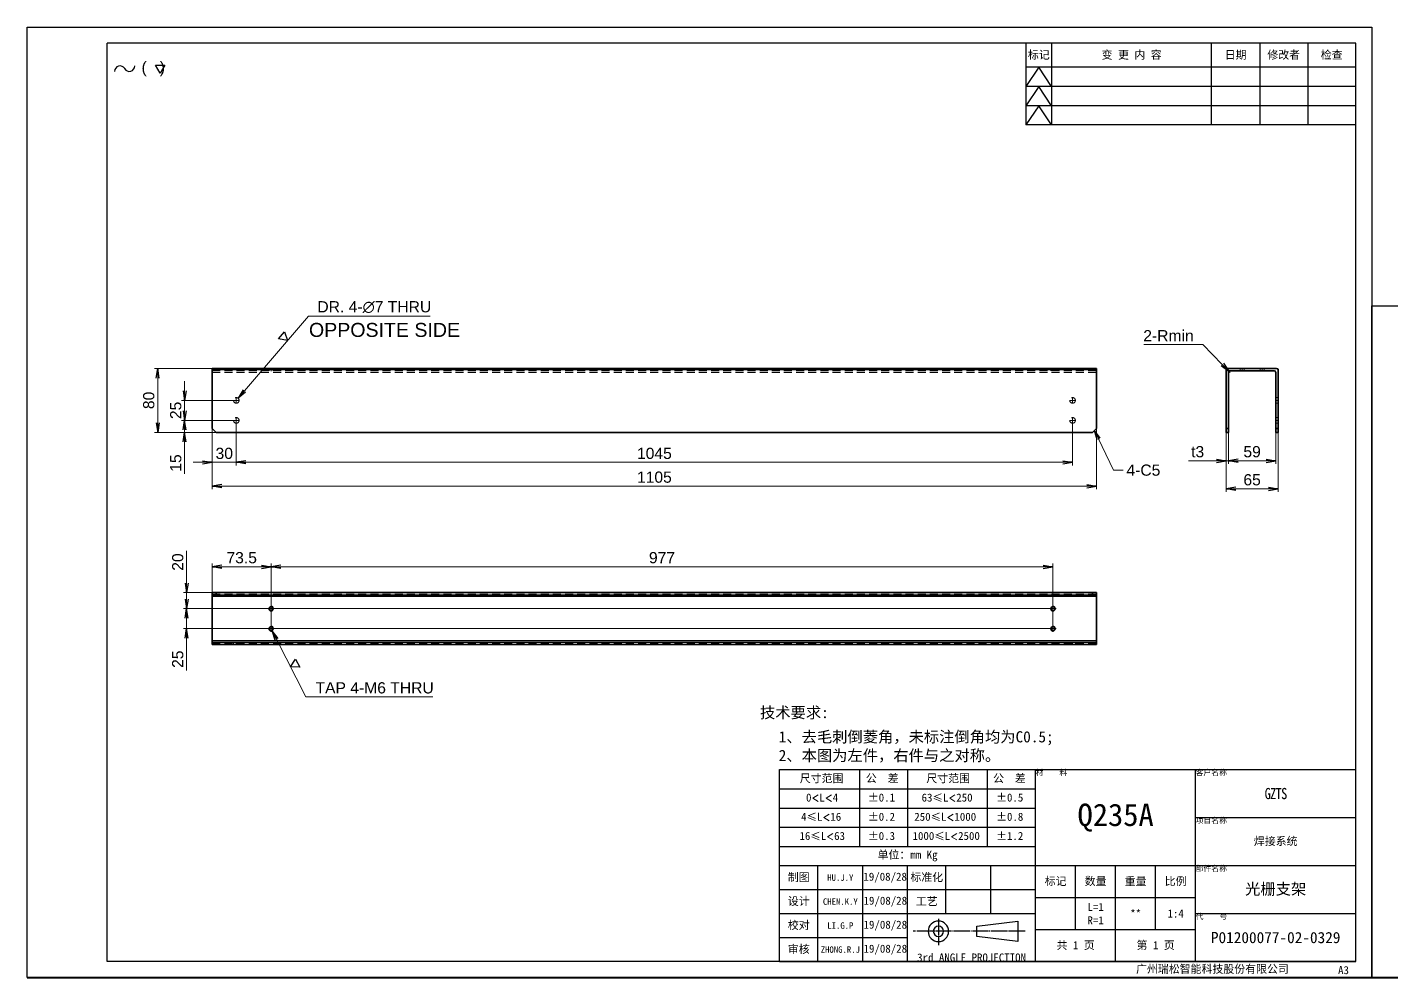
# Model space of a CAD drawing. Header units: millimetres. Extents: x -1727 to 307751, y -105919 to 6637.
# Drawn here: x 538 to 2243, y -8118 to -6930 of the extents above; entities that cross this region are included whole.
import ezdxf

# ---------------------------------------------------------------- set-up
doc = ezdxf.new("R2010")
doc.units = ezdxf.units.MM
doc.linetypes.add('CENTER-HOKUTO', pattern=[23, 20, -1, 1, -1])
doc.linetypes.add('HIDDEN-HOKUTO', pattern=[3.8, 2.5, -1.3])
doc.layers.add('A3', color=7, linetype='Continuous', plot=False)
for name, color, linetype in [('AM_7', 2, 'CENTER-HOKUTO'), ('AM_HID', 1, 'HIDDEN-HOKUTO'), ('AM_VIS', 7, 'Continuous'), ('TITLE_FRAME', 7, 'Continuous'), ('WORD_DIM', 253, 'Continuous')]:
    doc.layers.add(name, color=color, linetype=linetype)
doc.layers.add('SOLID LINE', color=7, linetype='Continuous', lineweight=30)
doc.styles.get("Standard").update_dxf_attribs({"font": 'arial.ttf'})
doc.dimstyles.new('STANDARD 1-4', dxfattribs={"dimscale": 4, "dimtxt": 3.5, "dimasz": 3, "dimexe": 1, "dimexo": 0, "dimgap": 1, "dimtad": 3, "dimdsep": 46, "dimtxsty": 'Standard', "dimblk1": 'OPEN', "dimblk2": 'OPEN', "dimsah": 1, "dimcen": 0, "dimclrd": 256, "dimclre": 256, "dimclrt": 3, "dimazin": 2, "dimtfac": 1, "dimtmove": 0, "dimatfit": 3, "dimldrblk": 'OPEN', "dimfxl": 0, "dimtolj": 1, "dimtzin": 0, "dimlwd": 13, "dimlwe": 13, "dimarcsym": 0})
doc.dimstyles.new('STANDARD 1-4$3', dxfattribs={"dimscale": 4, "dimtxt": 3.5, "dimasz": 3, "dimexe": 1, "dimexo": 0, "dimgap": 1, "dimtad": 3, "dimtoh": 1, "dimdsep": 46, "dimtxsty": 'Standard', "dimblk1": 'OPEN', "dimblk2": 'OPEN', "dimsah": 1, "dimcen": 0, "dimclrd": 256, "dimclre": 256, "dimclrt": 3, "dimazin": 2, "dimtfac": 1, "dimtmove": 0, "dimatfit": 3, "dimldrblk": 'OPEN', "dimfxl": 0, "dimtolj": 1, "dimtzin": 0, "dimlwd": 13, "dimlwe": 13, "dimarcsym": 0})
doc.dimstyles.new('STANDARD 1-4$4', dxfattribs={"dimscale": 4, "dimtxt": 3.5, "dimasz": 3, "dimexe": 1, "dimexo": 0, "dimgap": 1, "dimtad": 3, "dimtoh": 1, "dimdsep": 46, "dimtxsty": 'Standard', "dimblk1": 'OPEN', "dimblk2": 'OPEN', "dimsah": 1, "dimcen": 0, "dimclrd": 256, "dimclre": 256, "dimclrt": 3, "dimazin": 2, "dimtfac": 1, "dimtmove": 0, "dimatfit": 3, "dimldrblk": 'OPEN', "dimfxl": 0, "dimtolj": 1, "dimtzin": 0, "dimlwd": 13, "dimlwe": 13, "dimarcsym": 0})

# ---------------------------------------------------------------- blocks, each defined once
blk = doc.blocks.new('_OPEN')
at = {"color": 0}
for p, q in [((-1, 0.17), (0, 0)), ((-1, -0.17), (0, 0)), ((0, 0), (-1, 0))]:
    blk.add_line(p, q, dxfattribs=at)
blk = doc.blocks.new('*D284')
at = {"layer": 'DEFPOINTS', "color": 0, "linetype": 'Continuous', "transparency": 16777216}
for p in [(769.2, -7426.5), (1874.2, -7421.6), (1874.2, -7503.5)]:
    blk.add_point(p, dxfattribs=at)
at = {"layer": 'WORD_DIM', "linetype": 'Continuous', "lineweight": 13, "transparency": 16777216}
for p, q in [((769.2, -7426.5), (769.2, -7507.5)), ((1874.2, -7421.6), (1874.2, -7507.5)), ((781.2, -7503.5), (1862.2, -7503.5))]:
    blk.add_line(p, q, dxfattribs=at)
at = {"layer": 'WORD_DIM', "linetype": 'Continuous', "lineweight": 13, "transparency": 16777216, "xscale": 12, "yscale": 12, "zscale": 12, "rotation": 180}
blk.add_blockref('_OPEN', (769.2, -7503.5), dxfattribs=at)
at = {"layer": 'WORD_DIM', "linetype": 'Continuous', "lineweight": 13, "transparency": 16777216, "xscale": 12, "yscale": 12, "zscale": 12}
blk.add_blockref('_OPEN', (1874.2, -7503.5), dxfattribs=at)
at = {"layer": 'WORD_DIM', "color": 3, "linetype": 'Continuous', "transparency": 16777216, "insert": (1321.7, -7492.4), "char_height": 14, "attachment_point": 5}
blk.add_mtext('\\A1;1105', dxfattribs=at)
blk = doc.blocks.new('*D285')
at = {"layer": 'DEFPOINTS', "color": 0, "linetype": 'Continuous', "transparency": 16777216}
for p in [(769.2, -7356.4), (701, -7436.4), (774.2, -7436.4)]:
    blk.add_point(p, dxfattribs=at)
at = {"layer": 'WORD_DIM', "linetype": 'Continuous', "lineweight": 13, "transparency": 16777216}
for p, q in [((769.2, -7356.4), (697, -7356.4)), ((701, -7368.4), (701, -7424.4)), ((774.2, -7436.4), (697, -7436.4))]:
    blk.add_line(p, q, dxfattribs=at)
at = {"layer": 'WORD_DIM', "linetype": 'Continuous', "lineweight": 13, "transparency": 16777216, "xscale": 12, "yscale": 12, "zscale": 12}
for p, rotation in [((701, -7356.4), 90), ((701, -7436.4), 270)]:
    blk.add_blockref('_OPEN', p, dxfattribs=dict(at, rotation=rotation))
at = {"layer": 'WORD_DIM', "color": 3, "linetype": 'Continuous', "transparency": 16777216, "insert": (689.9, -7396.4), "char_height": 14, "attachment_point": 5, "rotation": 90}
blk.add_mtext('\\A1;80', dxfattribs=at)
blk = doc.blocks.new('*D286')
at = {"layer": 'DEFPOINTS', "color": 0, "linetype": 'Continuous', "transparency": 16777216}
for p in [(769.2, -7431.4), (799.2, -7421.4), (799.2, -7473.8)]:
    blk.add_point(p, dxfattribs=at)
at = {"layer": 'WORD_DIM', "linetype": 'Continuous', "lineweight": 13, "transparency": 16777216}
for p, q in [((769.2, -7431.4), (769.2, -7477.8)), ((799.2, -7421.4), (799.2, -7477.8)), ((757.2, -7473.8), (745.2, -7473.8)), ((769.2, -7473.8), (799.2, -7473.8)), ((811.2, -7473.8), (823.2, -7473.8))]:
    blk.add_line(p, q, dxfattribs=at)
at = {"layer": 'WORD_DIM', "linetype": 'Continuous', "lineweight": 13, "transparency": 16777216, "xscale": 12, "yscale": 12, "zscale": 12}
blk.add_blockref('_OPEN', (769.2, -7473.8), dxfattribs=at)
at = {"layer": 'WORD_DIM', "linetype": 'Continuous', "lineweight": 13, "transparency": 16777216, "xscale": 12, "yscale": 12, "zscale": 12, "rotation": 180}
blk.add_blockref('_OPEN', (799.2, -7473.8), dxfattribs=at)
at = {"layer": 'WORD_DIM', "color": 3, "linetype": 'Continuous', "transparency": 16777216, "insert": (784.2, -7462.7), "char_height": 14, "attachment_point": 5}
blk.add_mtext('\\A1;30', dxfattribs=at)
blk = doc.blocks.new('*D287')
at = {"layer": 'DEFPOINTS', "color": 0, "linetype": 'Continuous', "transparency": 16777216}
for p in [(734.7, -7396.4), (799.2, -7396.4), (799.2, -7421.4)]:
    blk.add_point(p, dxfattribs=at)
at = {"layer": 'WORD_DIM', "linetype": 'Continuous', "lineweight": 13, "transparency": 16777216}
for p, q in [((734.7, -7384.4), (734.7, -7372.4)), ((799.2, -7396.4), (730.7, -7396.4)), ((734.7, -7421.4), (734.7, -7396.4)), ((799.2, -7421.4), (730.7, -7421.4)), ((734.7, -7433.4), (734.7, -7445.4))]:
    blk.add_line(p, q, dxfattribs=at)
at = {"layer": 'WORD_DIM', "linetype": 'Continuous', "lineweight": 13, "transparency": 16777216, "xscale": 12, "yscale": 12, "zscale": 12}
for p, rotation in [((734.7, -7396.4), 270), ((734.7, -7421.4), 90)]:
    blk.add_blockref('_OPEN', p, dxfattribs=dict(at, rotation=rotation))
at = {"layer": 'WORD_DIM', "color": 3, "linetype": 'Continuous', "transparency": 16777216, "insert": (723.6, -7408.9), "char_height": 14, "attachment_point": 5, "rotation": 90}
blk.add_mtext('\\A1;25', dxfattribs=at)
blk = doc.blocks.new('*D288')
at = {"layer": 'DEFPOINTS', "color": 0, "linetype": 'Continuous', "transparency": 16777216}
for p in [(734.7, -7421.4), (799.2, -7421.4), (774.2, -7436.4)]:
    blk.add_point(p, dxfattribs=at)
at = {"layer": 'WORD_DIM', "linetype": 'Continuous', "lineweight": 13, "transparency": 16777216}
for p, q in [((734.7, -7409.4), (734.7, -7397.4)), ((799.2, -7421.4), (730.7, -7421.4)), ((734.7, -7421.4), (734.7, -7436.4)), ((774.2, -7436.4), (730.7, -7436.4)), ((734.7, -7448.4), (734.7, -7488.1))]:
    blk.add_line(p, q, dxfattribs=at)
at = {"layer": 'WORD_DIM', "linetype": 'Continuous', "lineweight": 13, "transparency": 16777216, "xscale": 12, "yscale": 12, "zscale": 12}
for p, rotation in [((734.7, -7421.4), 270), ((734.7, -7436.4), 90)]:
    blk.add_blockref('_OPEN', p, dxfattribs=dict(at, rotation=rotation))
at = {"layer": 'WORD_DIM', "color": 3, "linetype": 'Continuous', "transparency": 16777216, "insert": (723.6, -7474.7), "char_height": 14, "attachment_point": 5, "rotation": 90}
blk.add_mtext('\\A1;15', dxfattribs=at)
blk = doc.blocks.new('*D289')
at = {"layer": 'DEFPOINTS', "color": 0, "linetype": 'Continuous', "transparency": 16777216}
for p in [(799.2, -7421.4), (1844.2, -7421.4), (1844.2, -7473.8)]:
    blk.add_point(p, dxfattribs=at)
at = {"layer": 'WORD_DIM', "linetype": 'Continuous', "lineweight": 13, "transparency": 16777216}
for p, q in [((799.2, -7421.4), (799.2, -7477.8)), ((1844.2, -7421.4), (1844.2, -7477.8)), ((811.2, -7473.8), (1832.2, -7473.8))]:
    blk.add_line(p, q, dxfattribs=at)
at = {"layer": 'WORD_DIM', "linetype": 'Continuous', "lineweight": 13, "transparency": 16777216, "xscale": 12, "yscale": 12, "zscale": 12, "rotation": 180}
blk.add_blockref('_OPEN', (799.2, -7473.8), dxfattribs=at)
at = {"layer": 'WORD_DIM', "linetype": 'Continuous', "lineweight": 13, "transparency": 16777216, "xscale": 12, "yscale": 12, "zscale": 12}
blk.add_blockref('_OPEN', (1844.2, -7473.8), dxfattribs=at)
at = {"layer": 'WORD_DIM', "color": 3, "linetype": 'Continuous', "transparency": 16777216, "insert": (1321.7, -7462.7), "char_height": 14, "attachment_point": 5}
blk.add_mtext('\\A1;1045', dxfattribs=at)
blk = doc.blocks.new('*D290')
at = {"layer": 'DEFPOINTS', "color": 0, "linetype": 'Continuous', "ltscale": 5, "transparency": 16777216}
for p in [(797, -7399), (801.5, -7393.7)]:
    blk.add_point(p, dxfattribs=at)
at = {"layer": 'WORD_DIM', "linetype": 'Continuous', "lineweight": 13, "ltscale": 5, "transparency": 16777216}
for p, q in [((889.3, -7291.3), (809.3, -7384.6)), ((1041.4, -7291.3), (889.3, -7291.3))]:
    blk.add_line(p, q, dxfattribs=at)
at = {"layer": 'WORD_DIM', "linetype": 'Continuous', "lineweight": 13, "ltscale": 5, "transparency": 16777216, "xscale": 12, "yscale": 12, "zscale": 12, "rotation": 229.3810678517751}
blk.add_blockref('_OPEN', (801.5, -7393.7), dxfattribs=at)
at = {"layer": 'WORD_DIM', "color": 3, "linetype": 'Continuous', "ltscale": 5, "transparency": 16777216, "insert": (971.7, -7279.8), "char_height": 14, "attachment_point": 5}
blk.add_mtext('\\A1;DR. 4-∅7 THRU', dxfattribs=at)
blk = doc.blocks.new('shiage1')
at = {"layer": 'WORD_DIM', "color": 3, "linetype": 'Continuous'}
for p, q in [((0, 0), (-1.44, 2.5)), ((-1.44, 2.5), (1.44, 2.5)), ((1.44, 2.5), (0, 0))]:
    blk.add_line(p, q, dxfattribs=at)
blk = doc.blocks.new('*D291')
at = {"layer": 'DEFPOINTS', "color": 0, "linetype": 'Continuous', "ltscale": 5, "transparency": 16777216}
for p in [(769.2, -7604.3), (769.2, -7665.8), (842.7, -7681.7)]:
    blk.add_point(p, dxfattribs=at)
at = {"layer": 'WORD_DIM', "linetype": 'Continuous', "lineweight": 13, "ltscale": 5, "transparency": 16777216}
for p, q in [((769.2, -7665.8), (769.2, -7600.3)), ((830.7, -7604.3), (781.2, -7604.3)), ((842.7, -7681.7), (842.7, -7600.3))]:
    blk.add_line(p, q, dxfattribs=at)
at = {"layer": 'WORD_DIM', "linetype": 'Continuous', "lineweight": 13, "ltscale": 5, "transparency": 16777216, "xscale": 12, "yscale": 12, "zscale": 12, "rotation": 180}
blk.add_blockref('_OPEN', (769.2, -7604.3), dxfattribs=at)
at = {"layer": 'WORD_DIM', "linetype": 'Continuous', "lineweight": 13, "ltscale": 5, "transparency": 16777216, "xscale": 12, "yscale": 12, "zscale": 12}
blk.add_blockref('_OPEN', (842.7, -7604.3), dxfattribs=at)
at = {"layer": 'WORD_DIM', "color": 3, "linetype": 'Continuous', "ltscale": 5, "transparency": 16777216, "insert": (806, -7593.1), "char_height": 14, "attachment_point": 5}
blk.add_mtext('\\A1;73.5', dxfattribs=at)
blk = doc.blocks.new('*D292')
at = {"layer": 'DEFPOINTS', "color": 0, "linetype": 'Continuous', "ltscale": 5, "transparency": 16777216}
for p in [(1819.7, -7604.3), (842.7, -7681.7), (1819.7, -7681.7)]:
    blk.add_point(p, dxfattribs=at)
at = {"layer": 'WORD_DIM', "linetype": 'Continuous', "lineweight": 13, "ltscale": 5, "transparency": 16777216}
for p, q in [((842.7, -7681.7), (842.7, -7600.3)), ((854.7, -7604.3), (1807.7, -7604.3)), ((1819.7, -7681.7), (1819.7, -7600.3))]:
    blk.add_line(p, q, dxfattribs=at)
at = {"layer": 'WORD_DIM', "linetype": 'Continuous', "lineweight": 13, "ltscale": 5, "transparency": 16777216, "xscale": 12, "yscale": 12, "zscale": 12, "rotation": 180}
blk.add_blockref('_OPEN', (842.7, -7604.3), dxfattribs=at)
at = {"layer": 'WORD_DIM', "linetype": 'Continuous', "lineweight": 13, "ltscale": 5, "transparency": 16777216, "xscale": 12, "yscale": 12, "zscale": 12}
blk.add_blockref('_OPEN', (1819.7, -7604.3), dxfattribs=at)
at = {"layer": 'WORD_DIM', "color": 3, "linetype": 'Continuous', "ltscale": 5, "transparency": 16777216, "insert": (1331.2, -7593.1), "char_height": 14, "attachment_point": 5}
blk.add_mtext('\\A1;977', dxfattribs=at)
blk = doc.blocks.new('*D293')
at = {"layer": 'DEFPOINTS', "color": 0, "linetype": 'Continuous', "ltscale": 5, "transparency": 16777216}
for p in [(737.2, -7636.7), (769.2, -7636.7), (1819.7, -7656.7)]:
    blk.add_point(p, dxfattribs=at)
at = {"layer": 'WORD_DIM', "linetype": 'Continuous', "lineweight": 13, "ltscale": 5, "transparency": 16777216}
for p, q in [((737.2, -7624.7), (737.2, -7584.4)), ((769.2, -7636.7), (733.2, -7636.7)), ((737.2, -7656.7), (737.2, -7636.7)), ((1819.7, -7656.7), (733.2, -7656.7)), ((737.2, -7668.7), (737.2, -7680.7))]:
    blk.add_line(p, q, dxfattribs=at)
at = {"layer": 'WORD_DIM', "linetype": 'Continuous', "lineweight": 13, "ltscale": 5, "transparency": 16777216, "xscale": 12, "yscale": 12, "zscale": 12}
for p, rotation in [((737.2, -7636.7), 270), ((737.2, -7656.7), 90)]:
    blk.add_blockref('_OPEN', p, dxfattribs=dict(at, rotation=rotation))
at = {"layer": 'WORD_DIM', "color": 3, "linetype": 'Continuous', "ltscale": 5, "transparency": 16777216, "insert": (726.1, -7598.5), "char_height": 14, "attachment_point": 5, "rotation": 90}
blk.add_mtext('\\A1;20', dxfattribs=at)
blk = doc.blocks.new('*D294')
at = {"layer": 'DEFPOINTS', "color": 0, "linetype": 'Continuous', "ltscale": 5, "transparency": 16777216}
for p in [(1819.7, -7656.7), (737.2, -7681.7), (1819.7, -7681.7)]:
    blk.add_point(p, dxfattribs=at)
at = {"layer": 'WORD_DIM', "linetype": 'Continuous', "lineweight": 13, "ltscale": 5, "transparency": 16777216}
for p, q in [((737.2, -7644.7), (737.2, -7632.7)), ((1819.7, -7656.7), (733.2, -7656.7)), ((737.2, -7656.7), (737.2, -7681.7)), ((1819.7, -7681.7), (733.2, -7681.7)), ((737.2, -7693.7), (737.2, -7734.1))]:
    blk.add_line(p, q, dxfattribs=at)
at = {"layer": 'WORD_DIM', "linetype": 'Continuous', "lineweight": 13, "ltscale": 5, "transparency": 16777216, "xscale": 12, "yscale": 12, "zscale": 12}
for p, rotation in [((737.2, -7656.7), 270), ((737.2, -7681.7), 90)]:
    blk.add_blockref('_OPEN', p, dxfattribs=dict(at, rotation=rotation))
at = {"layer": 'WORD_DIM', "color": 3, "linetype": 'Continuous', "ltscale": 5, "transparency": 16777216, "insert": (726.1, -7719.9), "char_height": 14, "attachment_point": 5, "rotation": 90}
blk.add_mtext('\\A1;25', dxfattribs=at)
blk = doc.blocks.new('*D295')
at = {"layer": 'DEFPOINTS', "color": 0, "linetype": 'Continuous', "ltscale": 5, "transparency": 16777216}
for p in [(841.4, -7679), (844.1, -7684.3)]:
    blk.add_point(p, dxfattribs=at)
at = {"layer": 'WORD_DIM', "linetype": 'Continuous', "lineweight": 13, "ltscale": 5, "transparency": 16777216}
for p, q in [((886, -7767), (849.5, -7695)), ((1045, -7767), (886, -7767))]:
    blk.add_line(p, q, dxfattribs=at)
at = {"layer": 'WORD_DIM', "linetype": 'Continuous', "lineweight": 13, "ltscale": 5, "transparency": 16777216, "xscale": 12, "yscale": 12, "zscale": 12, "rotation": 116.9065131276764}
blk.add_blockref('_OPEN', (844.1, -7684.3), dxfattribs=at)
at = {"layer": 'WORD_DIM', "color": 3, "linetype": 'Continuous', "ltscale": 5, "transparency": 16777216, "insert": (972.1, -7755.8), "char_height": 14, "attachment_point": 5}
blk.add_mtext('\\A1;TAP 4-M6 THRU', dxfattribs=at)
blk = doc.blocks.new('*D296')
at = {"layer": 'DEFPOINTS', "color": 0, "linetype": 'Continuous', "ltscale": 5, "transparency": 16777216}
for p in [(2036.1, -7436.4), (2101.1, -7436.4), (2101.1, -7506.9)]:
    blk.add_point(p, dxfattribs=at)
at = {"layer": 'WORD_DIM', "linetype": 'Continuous', "lineweight": 13, "ltscale": 5, "transparency": 16777216}
for p, q in [((2036.1, -7436.4), (2036.1, -7510.9)), ((2101.1, -7436.4), (2101.1, -7510.9)), ((2048.1, -7506.9), (2089.1, -7506.9))]:
    blk.add_line(p, q, dxfattribs=at)
at = {"layer": 'WORD_DIM', "linetype": 'Continuous', "lineweight": 13, "ltscale": 5, "transparency": 16777216, "xscale": 12, "yscale": 12, "zscale": 12, "rotation": 180}
blk.add_blockref('_OPEN', (2036.1, -7506.9), dxfattribs=at)
at = {"layer": 'WORD_DIM', "linetype": 'Continuous', "lineweight": 13, "ltscale": 5, "transparency": 16777216, "xscale": 12, "yscale": 12, "zscale": 12}
blk.add_blockref('_OPEN', (2101.1, -7506.9), dxfattribs=at)
at = {"layer": 'WORD_DIM', "color": 3, "linetype": 'Continuous', "ltscale": 5, "transparency": 16777216, "insert": (2068.6, -7495.7), "char_height": 14, "attachment_point": 5}
blk.add_mtext('\\A1;65', dxfattribs=at)
blk = doc.blocks.new('*D297')
at = {"layer": 'DEFPOINTS', "color": 0, "linetype": 'Continuous', "ltscale": 5, "transparency": 16777216}
for p in [(2036.1, -7436.4), (2039.1, -7436.4), (2036.1, -7471.8)]:
    blk.add_point(p, dxfattribs=at)
at = {"layer": 'WORD_DIM', "linetype": 'Continuous', "lineweight": 13, "ltscale": 5, "transparency": 16777216}
for p, q in [((2036.1, -7436.4), (2036.1, -7475.8)), ((2039.1, -7436.4), (2039.1, -7475.8)), ((2024.1, -7471.8), (1989.1, -7471.8)), ((2039.1, -7471.8), (2036.1, -7471.8)), ((2051.1, -7471.8), (2063.1, -7471.8))]:
    blk.add_line(p, q, dxfattribs=at)
at = {"layer": 'WORD_DIM', "linetype": 'Continuous', "lineweight": 13, "ltscale": 5, "transparency": 16777216, "xscale": 12, "yscale": 12, "zscale": 12}
blk.add_blockref('_OPEN', (2036.1, -7471.8), dxfattribs=at)
at = {"layer": 'WORD_DIM', "linetype": 'Continuous', "lineweight": 13, "ltscale": 5, "transparency": 16777216, "xscale": 12, "yscale": 12, "zscale": 12, "rotation": 180}
blk.add_blockref('_OPEN', (2039.1, -7471.8), dxfattribs=at)
at = {"layer": 'WORD_DIM', "color": 3, "linetype": 'Continuous', "ltscale": 5, "transparency": 16777216, "insert": (2000.6, -7460.6), "char_height": 14, "attachment_point": 5}
blk.add_mtext('\\A1;t3', dxfattribs=at)
blk = doc.blocks.new('*D298')
at = {"layer": 'DEFPOINTS', "color": 0, "linetype": 'Continuous', "ltscale": 5, "transparency": 16777216}
for p in [(2039.1, -7436.4), (2098.1, -7436.4), (2098.1, -7471.8)]:
    blk.add_point(p, dxfattribs=at)
at = {"layer": 'WORD_DIM', "linetype": 'Continuous', "lineweight": 13, "ltscale": 5, "transparency": 16777216}
for p, q in [((2039.1, -7436.4), (2039.1, -7475.8)), ((2098.1, -7436.4), (2098.1, -7475.8)), ((2051.1, -7471.8), (2086.1, -7471.8))]:
    blk.add_line(p, q, dxfattribs=at)
at = {"layer": 'WORD_DIM', "linetype": 'Continuous', "lineweight": 13, "ltscale": 5, "transparency": 16777216, "xscale": 12, "yscale": 12, "zscale": 12, "rotation": 180}
blk.add_blockref('_OPEN', (2039.1, -7471.8), dxfattribs=at)
at = {"layer": 'WORD_DIM', "linetype": 'Continuous', "lineweight": 13, "ltscale": 5, "transparency": 16777216, "xscale": 12, "yscale": 12, "zscale": 12}
blk.add_blockref('_OPEN', (2098.1, -7471.8), dxfattribs=at)
at = {"layer": 'WORD_DIM', "color": 3, "linetype": 'Continuous', "ltscale": 5, "transparency": 16777216, "insert": (2068.6, -7460.6), "char_height": 14, "attachment_point": 5}
blk.add_mtext('\\A1;59', dxfattribs=at)
blk = doc.blocks.new('*D299')
at = {"layer": 'DEFPOINTS', "color": 0, "linetype": 'Continuous', "ltscale": 5, "transparency": 16777216}
for p in [(2039.7, -7359.9), (2041.1, -7361.4)]:
    blk.add_point(p, dxfattribs=at)
at = {"layer": 'WORD_DIM', "linetype": 'ByBlock', "lineweight": 13, "ltscale": 5, "transparency": 16777216}
for p, q in [((1933.5, -7326.5), (2007.1, -7326.5)), ((2007.1, -7326.5), (2031.3, -7351.4)), ((2041.1, -7361.4), (2039.7, -7359.9))]:
    blk.add_line(p, q, dxfattribs=at)
at = {"layer": 'WORD_DIM', "linetype": 'Continuous', "lineweight": 13, "ltscale": 5, "transparency": 16777216, "xscale": 12, "yscale": 12, "zscale": 12, "rotation": 314.3732391632715}
blk.add_blockref('_OPEN', (2039.7, -7359.9), dxfattribs=at)
at = {"layer": 'WORD_DIM', "color": 3, "linetype": 'Continuous', "ltscale": 5, "transparency": 16777216, "insert": (1964.1, -7315.5), "char_height": 14, "attachment_point": 5}
blk.add_mtext('\\A1;2-Rmin', dxfattribs=at)
blk = doc.blocks.new('shiage0')
at = {"layer": 'WORD_DIM', "color": 3, "linetype": 'Continuous'}
for centre, start, end in [((1.69, 0), 30, 180), ((4.61, 1.69), 210, 0)]:
    blk.add_arc(centre, 1.69, start, end, dxfattribs=at)
blk = doc.blocks.new('12')
at = {"layer": 'TITLE_FRAME', "color": 3, "linetype": 'Continuous'}
blk.add_lwpolyline([(20.46, 3.03), (19.01, 5.53), (21.9, 5.53)], close=True, dxfattribs=at)
blk.add_blockref('shiage0', (6.23, 3.56), dxfattribs=at)
blk.add_text('(   )', height=3.5, dxfattribs=at).set_placement((14.64, 3.08))

msp = doc.modelspace()

# ---------------------------------------------------------------- linework, layer by layer
msp.add_line((538.05434, -8118.07641), (39955.55791, -8118.07641))
at = {"layer": 'A3', "linetype": 'Continuous'}
for points in [[(538.05394, -6929.98265), (2218.05394, -6929.98265), (2218.05394, -8117.98265), (538.05394, -8117.98265)], [(2218.05394, -7277.98265), (3406.05394, -7277.98265), (3406.05394, -8117.98265), (2218.05394, -8117.98265)]]:
    msp.add_lwpolyline(points, close=True, dxfattribs=at)
at = {"layer": 'AM_7', "lineweight": 13, "ltscale": 4}
for p, q in [((842.74656, -7356.08), (842.74656, -7359.68108)), ((1819.74656, -7356.07817), (1819.74656, -7359.67876)), ((2056.13748, -7356.07873), (2056.13748, -7359.682)), ((2081.13748, -7356.0783), (2081.13748, -7359.68164)), ((803.14658, -7396.37993), (795.34678, -7396.37993)), ((799.24668, -7392.4799), (799.24668, -7400.27995)), ((1848.1467, -7396.37755), (1840.3469, -7396.37755)), ((1844.2468, -7392.47752), (1844.2468, -7400.27757)), ((2101.43826, -7396.37823), (2097.83767, -7396.37829)), ((2101.43826, -7396.38064), (2097.83767, -7396.3807)), ((803.14658, -7421.37993), (795.34678, -7421.37993)), ((799.24668, -7417.4799), (799.24668, -7425.27995)), ((1848.14658, -7421.37752), (1840.34678, -7421.37752)), ((1844.24668, -7417.47749), (1844.24668, -7425.27754)), ((2101.43826, -7421.37823), (2097.83767, -7421.37829)), ((2101.43875, -7421.38064), (2097.83816, -7421.3807)), ((842.74656, -7652.76921), (842.74656, -7660.56926)), ((1819.74656, -7652.76921), (1819.74656, -7660.56926)), ((846.64646, -7656.66924), (838.84665, -7656.66924)), ((1823.64646, -7656.66924), (1815.84665, -7656.66924)), ((846.64646, -7681.66924), (838.84665, -7681.66924)), ((842.74656, -7677.76921), (842.74656, -7685.56926)), ((1823.64646, -7681.66924), (1815.84665, -7681.66924)), ((1819.74656, -7677.76921), (1819.74656, -7685.56926)), ((799.24668, -7701.97051), (799.24668, -7698.36992)), ((1844.2468, -7701.97002), (1844.2468, -7698.36992))]:
    msp.add_line(p, q, dxfattribs=at)
at = {"layer": 'AM_7', "color": 2, "linetype": 'CENTER-HOKUTO'}
for p, q in [((1676.59188, -8044.30897), (1676.59188, -8077.38417)), ((1785.01428, -8060.05297), (1644.98228, -8060.05297))]:
    msp.add_line(p, q, dxfattribs=at)
at = {"layer": 'AM_HID', "lineweight": 13, "ltscale": 4}
for p, q in [((769.24656, -7358.37999), (1874.24656, -7358.37743)), ((769.24656, -7359.38091), (1874.24656, -7359.37834)), ((769.24656, -7361.37999), (1874.24656, -7361.37749)), ((769.24656, -7361.38097), (1874.24656, -7361.3784)), ((840.28806, -7356.38011), (840.28806, -7359.38011)), ((840.28806, -7356.38054), (840.28806, -7359.38054)), ((845.20505, -7356.38011), (845.20505, -7359.38011)), ((845.20505, -7356.38048), (845.20505, -7359.38048)), ((1817.28806, -7356.37785), (1817.28806, -7359.37785)), ((1817.28806, -7356.37828), (1817.28806, -7359.37828)), ((1822.20505, -7356.37785), (1822.20505, -7359.37785)), ((1822.20505, -7356.37822), (1822.20505, -7359.37822)), ((2053.67898, -7356.37902), (2053.67898, -7359.37902)), ((2053.67898, -7356.38128), (2053.67898, -7359.38128)), ((2058.59597, -7356.37896), (2058.59597, -7359.37896)), ((2058.59597, -7356.38122), (2058.59597, -7359.38122)), ((2078.67898, -7356.37866), (2078.67898, -7359.37866)), ((2078.67898, -7356.38092), (2078.67898, -7359.38092)), ((2083.59597, -7356.37854), (2083.59597, -7359.37854)), ((2083.59597, -7356.38079), (2083.59597, -7359.38079)), ((2101.13797, -7392.87823), (2098.13797, -7392.87829)), ((2101.13797, -7392.88064), (2098.13797, -7392.88067)), ((2101.13797, -7399.87823), (2098.13797, -7399.87829)), ((2101.13845, -7399.88064), (2098.13845, -7399.88067)), ((2036.13894, -7431.38171), (2039.13894, -7431.38168)), ((2101.13845, -7417.87823), (2098.13845, -7417.87829)), ((2101.13845, -7417.88064), (2098.13845, -7417.88067)), ((2101.13845, -7424.87823), (2098.13845, -7424.87829)), ((2101.13845, -7424.88064), (2098.13845, -7424.88067)), ((2098.13894, -7431.38076), (2101.13894, -7431.38073)), ((769.24656, -7638.66924), (1874.24656, -7638.66924)), ((1874.24656, -7639.66924), (1874.24656, -7639.6707)), ((769.24656, -7699.66924), (1874.24656, -7699.66924)), ((795.74668, -7701.66972), (795.74668, -7698.66972)), ((795.74668, -7701.67021), (795.74668, -7698.67021)), ((802.74668, -7701.66972), (802.74668, -7698.66972)), ((802.74668, -7701.67021), (802.74668, -7698.67021)), ((1840.7468, -7701.66972), (1840.7468, -7698.66972)), ((1840.7468, -7701.67021), (1840.7468, -7698.67021)), ((1847.7468, -7701.66972), (1847.7468, -7698.66972)), ((1847.7468, -7701.67021), (1847.7468, -7698.67021))]:
    msp.add_line(p, q, dxfattribs=at)
for centre in [(799.24668, -7396.37993), (1844.2468, -7396.37755), (799.24668, -7421.37993), (1844.2468, -7421.37755)]:
    msp.add_circle(centre, 3.5, dxfattribs=at)
at = {"layer": 'AM_VIS', "linetype": 'Continuous'}
for p, q in [((2198.05394, -6949.98265), (638.05394, -6949.98265)), ((638.05394, -8097.98265), (638.05394, -6949.98265)), ((2198.05394, -8097.98265), (2198.05394, -6949.98265)), ((2198.05394, -8097.98265), (638.05394, -8097.98265))]:
    msp.add_line(p, q, dxfattribs=at)
at = {"layer": 'AM_VIS', "color": 7, "lineweight": 35, "ltscale": 4}
for p, q in [((769.24656, -7356.38097), (1874.24656, -7356.3784)), ((769.24656, -7356.38097), (769.24656, -7358.38097)), ((769.24656, -7358.38097), (769.2468, -7431.38097)), ((1874.24656, -7356.3784), (1874.24656, -7358.37846)), ((1874.24656, -7358.37846), (1874.2468, -7431.37843)), ((2036.13748, -7358.37921), (2036.13845, -7431.37918)), ((2038.13748, -7356.37915), (2099.13748, -7356.37817)), ((2039.13845, -7431.37915), (2039.13748, -7361.37915)), ((2041.13748, -7359.37909), (2096.13748, -7359.37823)), ((2098.13845, -7431.37823), (2098.13748, -7361.37823)), ((2101.13845, -7431.37817), (2101.13748, -7358.37817)), ((774.2468, -7436.38097), (769.2468, -7431.38097)), ((1874.2468, -7431.37843), (1869.2468, -7436.37846)), ((2036.13845, -7431.37918), (2039.13845, -7431.37915)), ((2036.13845, -7431.37918), (2036.13845, -7436.37921)), ((2039.13845, -7431.37915), (2039.13845, -7436.37915)), ((2098.13845, -7431.37823), (2101.13845, -7431.37817)), ((2098.13845, -7436.37823), (2098.13845, -7431.37823)), ((2101.13845, -7436.37817), (2101.13845, -7431.37817)), ((774.2468, -7436.38097), (1869.2468, -7436.37846)), ((2036.13845, -7436.37921), (2039.13845, -7436.37915)), ((2098.13845, -7436.37823), (2101.13845, -7436.37817)), ((769.2468, -7636.6707), (769.2468, -7639.6707)), ((774.2468, -7636.6707), (769.2468, -7636.6707)), ((774.2468, -7636.6707), (1869.2468, -7636.67021)), ((774.2468, -7636.6707), (774.2468, -7639.6707)), ((1869.2468, -7636.67021), (1869.2468, -7639.67021)), ((1874.2468, -7636.67021), (1869.2468, -7636.67021)), ((1874.2468, -7636.67021), (1874.2468, -7639.67021)), ((769.24656, -7639.66924), (769.24656, -7641.66924)), ((769.24656, -7641.66924), (769.24656, -7696.66924)), ((774.2468, -7639.6707), (769.2468, -7639.6707)), ((774.2468, -7639.6707), (1869.2468, -7639.67021)), ((1874.2468, -7639.67021), (1869.2468, -7639.67021)), ((1874.24656, -7639.6707), (1874.24656, -7641.66924)), ((1874.24656, -7641.66924), (1874.24656, -7696.66924)), ((769.24656, -7696.66924), (769.24656, -7698.66924)), ((769.2468, -7698.6707), (769.2468, -7701.6707)), ((774.2468, -7698.6707), (769.2468, -7698.6707)), ((774.2468, -7701.6707), (769.2468, -7701.6707)), ((774.2468, -7698.6707), (1869.2468, -7698.67021)), ((774.2468, -7698.6707), (774.2468, -7701.6707)), ((774.2468, -7701.6707), (1869.2468, -7701.67021)), ((1869.2468, -7698.67021), (1874.2468, -7698.67021)), ((1869.2468, -7698.67021), (1869.2468, -7701.67021)), ((1869.2468, -7701.67021), (1874.2468, -7701.67021)), ((1874.24656, -7696.66924), (1874.24656, -7698.66924)), ((1874.2468, -7698.67021), (1874.2468, -7701.67021))]:
    msp.add_line(p, q, dxfattribs=at)
at = {"layer": 'AM_VIS', "color": 7, "lineweight": 13, "ltscale": 4}
for p, q in [((769.24656, -7358.38097), (1874.24656, -7358.37846)), ((769.24656, -7641.66924), (1874.24656, -7641.66924)), ((769.24656, -7696.66924), (1874.24656, -7696.66924))]:
    msp.add_line(p, q, dxfattribs=at)
at = {"layer": 'AM_VIS', "color": 7, "lineweight": 35, "ltscale": 4}
for centre in [(842.74656, -7656.66924), (1819.74656, -7656.66924), (842.74656, -7681.66924), (1819.74656, -7681.66924)]:
    msp.add_circle(centre, 2.4585, dxfattribs=at)
for centre, start, end in [((2038.13748, -7358.37915), 90.00089043, 180.00089658), ((2041.13748, -7361.37909), 90.00089043, 180.00089658), ((2096.13748, -7361.37823), 0.00089381, 90.00089043), ((2099.13748, -7358.37817), 0.00089381, 90.00089043)]:
    msp.add_arc(centre, 2, start, end, dxfattribs=at)
at = {"layer": 'TITLE_FRAME', "linetype": 'Continuous'}
for p, q in [((1786.05394, -6949.98265), (1786.05394, -7051.98265)), ((1818.05394, -6949.98265), (1818.05394, -7051.98265)), ((2018.05394, -7051.98265), (2018.05394, -6949.98265)), ((2078.05394, -6949.98265), (2078.05394, -7051.98265)), ((2138.05394, -6949.98265), (2138.05394, -7051.98265)), ((2198.05394, -7051.98265), (2198.05394, -6949.98265)), ((2198.05394, -6979.98265), (1786.05394, -6979.98265)), ((1802.05394, -6979.98265), (1786.05394, -7003.98265)), ((1818.05394, -7003.98265), (1802.05394, -6979.98265)), ((2198.05394, -7003.98265), (1786.05394, -7003.98265)), ((1802.05394, -7003.98265), (1786.05394, -7027.98265)), ((1818.05394, -7027.98265), (1802.05394, -7003.98265)), ((2198.05394, -7027.98265), (1786.05394, -7027.98265)), ((1802.05394, -7027.98265), (1786.05394, -7051.98265)), ((1818.05394, -7051.98265), (1802.05394, -7027.98265)), ((2198.05394, -7051.98265), (1786.05394, -7051.98265)), ((1478.05394, -7857.98265), (2198.05394, -7857.98265)), ((1478.05394, -8097.98265), (1478.05394, -7857.98265)), ((1578.05394, -7857.98265), (1578.05394, -7953.98265)), ((1638.05394, -7857.98265), (1638.05394, -7953.98265)), ((1738.05394, -7953.98265), (1738.05394, -7857.98265)), ((1798.05394, -8097.98265), (1798.05394, -7857.98265)), ((1998.05394, -8097.98265), (1998.05394, -7857.98265)), ((2198.05394, -8097.98265), (2198.05394, -7857.98265)), ((1478.05394, -7881.98265), (1798.05394, -7881.98265)), ((1478.05394, -7905.98265), (1798.05394, -7905.98265)), ((1998.05394, -7917.98265), (2198.05394, -7917.98265)), ((1478.05394, -7929.98265), (1798.05394, -7929.98265)), ((1478.05394, -7953.98265), (1798.05394, -7953.98265)), ((1478.05394, -7977.98265), (2198.05394, -7977.98265)), ((1526.05394, -8097.98265), (1526.05394, -7977.98265)), ((1582.05394, -8097.98265), (1582.05394, -7977.98265)), ((1638.05394, -8097.98265), (1638.05394, -7977.98265)), ((1686.05394, -8037.98265), (1686.05394, -7977.98265)), ((1742.05394, -8037.98265), (1742.05394, -7977.98265)), ((1848.05394, -8057.98265), (1848.05394, -7977.98265)), ((1898.05394, -8097.98265), (1898.05394, -7977.98265)), ((1948.05394, -8057.98265), (1948.05394, -7977.98265)), ((1478.05394, -8007.98265), (1798.05394, -8007.98265)), ((1798.05394, -8017.98265), (1998.05394, -8017.98265)), ((1478.05394, -8037.98265), (1798.05394, -8037.98265)), ((1998.05394, -8037.98265), (2198.05394, -8037.98265)), ((1798.05394, -8057.98265), (1998.05394, -8057.98265)), ((1478.05394, -8067.98265), (1638.05394, -8067.98265)), ((1478.05394, -8097.98265), (2198.05394, -8097.98265)), ((1478.05394, -8097.98265), (2198.05394, -8097.98265))]:
    msp.add_line(p, q, dxfattribs=at)
at = {"layer": 'TITLE_FRAME', "color": 3, "linetype": 'Continuous'}
for p, q in [((1724.59188, -8053.65297), (1775.79188, -8047.25297)), ((1775.79188, -8047.25297), (1775.79188, -8072.85297)), ((1724.59188, -8066.45297), (1724.59188, -8053.65297)), ((1775.79188, -8072.85297), (1724.59188, -8066.45297))]:
    msp.add_line(p, q, dxfattribs=at)
for radius in [12.8, 6.4]:
    msp.add_arc((1676.59188, -8060.05297), radius, 0, 359.98938268, dxfattribs=at)
at = {"layer": 'WORD_DIM', "linetype": 'Continuous', "ltscale": 5}
for centre in [(842.74656, -7656.66924), (1819.74656, -7656.66924), (842.74656, -7681.66924), (1819.74656, -7681.66924)]:
    msp.add_arc(centre, 3, 180, 90, dxfattribs=at)

# ---------------------------------------------------------------- block references
at = {"layer": 'WORD_DIM', "color": 4, "linetype": 'Continuous', "ltscale": 5, "xscale": 4, "yscale": 4, "zscale": 4}
msp.add_blockref('12', (622.23199, -6999.32607), dxfattribs=at)
at = {"layer": 'WORD_DIM', "color": 3, "linetype": 'Continuous', "ltscale": 5, "yscale": 4, "zscale": 4}
for p, xscale, rotation in [((863.38466, -7321.59888), 3.999999999985758, 49.38106785146569), ((866.97006, -7729.40293), 4.000000000001356, 296.9065131276884)]:
    msp.add_blockref('shiage1', p, dxfattribs=dict(at, xscale=xscale, rotation=rotation))

# ---------------------------------------------------------------- texts
at = {"layer": 'SOLID LINE', "ltscale": 0.5}
for s, insert, char_height, width, attachment_point in [('\\pt60;{\\fSimHei|b0|i0|c134|p2;\\C3;标记}', (1802.05394, -6964.98265), 10, 32, 5), ('\\pt60;{\\fSimHei|b0|i0|c134|p2;\\C3;变 更 内 容}', (1918.05394, -6964.98265), 10, 200, 5), ('\\pt60;{\\fSimHei|b0|i0|c134|p2;\\C3;日期}', (2048.05394, -6964.98265), 10, 60, 5), ('\\pt60;{\\fSimHei|b0|i0|c134|p2;\\C3;修改者}', (2108.05394, -6964.98265), 10, 60, 5), ('\\pt60;{\\fSimHei|b0|i0|c134|p2;\\C3;检查}', (2168.05394, -6964.98265), 10, 60, 5), ('\\pt84;{\\fSimHei|b0|i0|c134|p2;\\C3;技术要求:}', (1453.65549, -7779.59064), 14, 120.242104, 1), ('\\pt84;{\\fSimHei|b0|i0|c134|p2;\\C3;\\P1、去毛刺倒菱角，未标注倒角均为C0.5;\\P2、本图为左件，右件与之对称。}', (1477.05278, -7786.55547), 14, 446.3637409, 1), ('{\\fSimHei|b0|i0|c134|p2;\\C3;材    料}', (1798.05394, -7857.98265), 7, 200, 1), ('\\pt42;{\\fSimHei|b0|i0|c134|p2;\\C3;客户名称}', (1998.05394, -7857.98265), 7, 200, 1), ('\\pt60;{\\fSimHei|b0|i0|c134|p2;\\C3;尺寸范围}', (1503.33379, -7863.8669), 10, 181.2060754, 1), ('\\pt60;{\\fSimHei|b0|i0|c134|p2;\\C3;公  差}', (1585.94875, -7863.8669), 10, 181.2060754, 1), ('\\pt60;{\\fSimHei|b0|i0|c134|p2;\\C3;尺寸范围}', (1661.5236, -7863.8669), 10, 181.2060754, 1), ('\\pt60;{\\fSimHei|b0|i0|c134|p2;\\C3;公  差}', (1744.87818, -7863.8669), 10, 181.2060754, 1), ('\\pt60;{\\fSimHei|b0|i0|c134|p2;\\C3;0\\Fromans,bigfont|c134;\\H0.9583x;<\\fSimHei|b0|i0|c134|p2;\\H1.044x;L\\Fromans,bigfont|c134;\\H0.9583x;<\\fSimHei|b0|i0|c134|p2;\\H1.044x;4}', (1511.17606, -7887.8669), 10, 181.2060754, 1), ('\\pt60;{\\fSimHei|b0|i0|c134|p2;\\C3;%%P0.1}', (1588.3833, -7887.8669), 10, 181.2060754, 1), ('\\pt60;{\\fSimHei|b0|i0|c134|p2;\\C3;63\\H0.9583x;≤\\H1.044x;L\\Fromans,bigfont|c134;\\H0.9579x;<\\fSimHei|b0|i0|c134|p2;\\H1.044x;250}', (1655.58866, -7887.8669), 10, 181.2060754, 1), ('\\pt60;{\\fSimHei|b0|i0|c134|p2;\\C3;%%P0.5}', (1748.6646, -7887.8669), 10, 181.2060754, 1), ('{\\fSimHei|b0|i0|c134|p2;\\W0.8;\\T0.9;\\C3;GZTS}', (2098.05394, -7887.98265), 14, 200, 5), ('\\pt60;{\\fSimHei|b0|i0|c134|p2;\\C3;%%P0.2}', (1588.3833, -7911.8669), 10, 181.2060754, 1), ('\\pt60;{\\fSimHei|b0|i0|c134|p2;\\C3;%%P0.8}', (1748.6646, -7911.8669), 10, 181.2060754, 1), ('\\pt168;{\\fSimHei|b0|i0|c134|p2;\\C3;Q235A}', (1898.05394, -7917.98265), 28, 200, 5), ('\\pt60;{\\fSimHei|b0|i0|c134|p2;\\C3;4\\H0.9583x;≤\\H1.043x;L\\Fromans,bigfont|c134;\\H0.9588x;<\\fSimHei|b0|i0|c134|p2;\\H1.043x;16}', (1505.04, -7911.8669), 10, 181.2060754, 1), ('\\pt60;{\\fSimHei|b0|i0|c134|p2;\\C3;250\\H0.9583x;≤\\H1.044x;L\\Fromans,bigfont|c134;\\H0.9579x;<\\fSimHei|b0|i0|c134|p2;\\H1.044x;1000}', (1646.4581, -7911.8669), 10, 181.2060754, 1), ('\\pt42;{\\fSimHei|b0|i0|c134|p2;\\C3;项目名称}', (1998.05394, -7917.98265), 7, 200, 1), ('\\pt60;{\\fSimHei|b0|i0|c134|p2;\\C3;16\\H0.9583x;≤\\H1.044x;L\\Fromans,bigfont|c134;\\H0.9579x;<\\fSimHei|b0|i0|c134|p2;\\H1.044x;63}', (1502.9798, -7935.8669), 10, 181.2060754, 1), ('\\pt60;{\\fSimHei|b0|i0|c134|p2;\\C3;%%P0.3}', (1588.3833, -7935.8669), 10, 181.2060754, 1), ('\\pt60;{\\fSimHei|b0|i0|c134|p2;\\C3;%%P1.2}', (1748.6646, -7935.8669), 10, 181.2060754, 1), ('{\\fSimHei|b0|i0|c134|p2;\\C3;焊接系统}', (2098.05394, -7947.98265), 10, 200, 5), ('\\pt60;{\\fSimHei|b0|i0|c134|p2;\\C3;单位：mm Kg}', (1638.05394, -7965.98265), 10, 320, 5), ('\\pt42;{\\fSimHei|b0|i0|c134|p2;\\C3;部件名称}', (1998.05394, -7977.98265), 7, 200, 1), ('\\pt60;{\\fSimHei|b0|i0|c134|p2;\\C3;制图}', (1502.05394, -7992.98265), 10, 48, 5), ('\\pt288;{\\fSimHei|b0|i0|c134|p2;\\H0.8x;\\C3;HU.J.Y}', (1554.05394, -7992.98265), 10, 56, 5), ('\\pt480;{\\fSimHei|b0|i0|c134|p2;\\C3;19/08/28}', (1610.05394, -7992.98265), 10, 56, 5), ('\\pt60;{\\fSimHei|b0|i0|c134|p2;\\C3;标准化}', (1662.05394, -7992.98265), 10, 48, 5), ('\\pt60;{\\fSimHei|b0|i0|c134|p2;\\C3;标记}', (1823.05394, -7997.98265), 10, 50, 5), ('\\pt60;{\\fSimHei|b0|i0|c134|p2;\\C3;数量}', (1873.05394, -7997.98265), 10, 50, 5), ('\\pt60;{\\fSimHei|b0|i0|c134|p2;\\C3;重量}', (1923.05394, -7997.98265), 10, 50, 5), ('\\pt60;{\\fSimHei|b0|i0|c134|p2;\\C3;比例}', (1973.05394, -7997.98265), 10, 50, 5), ('{\\fSimHei|b0|i0|c134|p2;\\C3;光栅支架}', (2098.05394, -8007.98265), 14, 200, 5), ('\\pt60;{\\fSimHei|b0|i0|c134|p2;\\C3;设计}', (1502.05394, -8022.98265), 10, 48, 5), ('\\pt2304;{\\fSimHei|b0|i0|c134|p2;\\H0.8x;\\C3;CHEN.K.Y}', (1554.05394, -8022.98265), 10, 56, 5), ('\\pt480;{\\fSimHei|b0|i0|c134|p2;\\C3;19/08/28}', (1610.25648, -8022.98265), 10, 55.5949143, 5), ('\\pt60;{\\fSimHei|b0|i0|c134|p2;\\C3;工艺}', (1662.05394, -8022.98265), 10, 48, 5), ('\\pt15;{\\fSimHei|b0|i0|c134|p2;\\C3;L=1\\PR=1}', (1873.05394, -8037.98265), 10, 50, 5), ('\\pt60;{\\fSimHei|b0|i0|c134|p2;\\C3;校对}', (1502.05394, -8052.98265), 10, 48, 5), ('\\pt480;{\\fSimHei|b0|i0|c134|p2;\\C3;19/08/28}', (1610.25648, -8052.98265), 10, 55.5949143, 5), ('\\pt60;{\\fSimHei|b0|i0|c134|p2;\\C3;**}', (1923.05394, -8037.98265), 10, 50, 5), ('\\pt60;{\\fSimHei|b0|i0|c134|p2;\\C3;1:4}', (1973.05394, -8037.98265), 10, 50, 5), ('\\pt42;{\\fSimHei|b0|i0|c134|p2;\\C3;代    号}', (1998.05394, -8037.98265), 7, 200, 1), ('\\pt288;{\\fSimHei|b0|i0|c134|p2;\\H0.8x;\\C3;LI.G.P}', (1554.05394, -8052.98265), 10, 56, 5), ('{\\fSimHei|b0|i0|c134|p2;\\C3;P01200077-02-0329}', (2098.05394, -8067.98265), 14, 200, 5), ('\\pt60;{\\fSimHei|b0|i0|c134|p2;\\C3;审核}', (1502.05394, -8082.98265), 10, 48, 5), ('\\pt288;{\\fSimHei|b0|i0|c134|p2;\\H0.8x;\\C3;ZHONG.R.J}', (1554.05394, -8082.98265), 10, 56, 5), ('\\pt480;{\\fSimHei|b0|i0|c134|p2;\\C3;19/08/28}', (1610.25648, -8082.98265), 10, 55.5949143, 5), ('\\pt60;{\\fSimHei|b0|i0|c134|p2;\\C3;共 1 页}', (1848.05394, -8077.98265), 10, 100, 5), ('\\pt60;{\\fSimHei|b0|i0|c134|p2;\\C3;第 1 页}', (1948.05394, -8077.98265), 10, 100, 5), ('{\\fSimHei|b0|i0|c134|p2;\\C3;3rd ANGLE PROJECTION}', (1718.05394, -8097.98265), 10, 160, 8), ('\\pt60;{\\fSimHei|b0|i0|c134|p2;\\C3;广州瑞松智能科技股份有限公司}', (1923.52839, -8102.12456), 10, 314.2472326, 1), ('\\pt60;{\\fSimHei|b0|i0|c134|p2;\\C3;A3}', (2176.00942, -8103.57227), 10, 314.2472326, 1)]:
    msp.add_mtext(s, dxfattribs=dict(at, insert=insert, char_height=char_height, width=width, attachment_point=attachment_point))
at = {"layer": 'SOLID LINE', "ltscale": 0.5, "insert": (1644.26331, -7935.8669), "char_height": 10, "width": 181.2060754, "attachment_point": 1, "line_spacing_factor": 0.72}
msp.add_mtext('\\pt60;{\\fSimHei|b0|i0|c134|p2;\\C3;1000\\H0.9583x;≤\\H1.044x;L\\Fromans,bigfont|c134;\\H0.9579x;<\\fSimHei|b0|i0|c134|p2;\\H1.044x;2500}', dxfattribs=at)
at = {"layer": 'WORD_DIM', "color": 3, "linetype": 'Continuous', "insert": (984.45462, -7308.41073), "char_height": 17.5, "attachment_point": 5}
msp.add_mtext('OPPOSITE SIDE', dxfattribs=at)
at = {"layer": 'WORD_DIM', "color": 3, "linetype": 'Continuous', "ltscale": 5, "insert": (1911.57399, -7476.55125), "char_height": 14, "attachment_point": 1}
msp.add_mtext('\\A1;4-C5', dxfattribs=at)

# ---------------------------------------------------------------- dimensions: what is measured, and where the dimension line sits
at = {"layer": 'WORD_DIM', "linetype": 'Continuous', "ltscale": 5}
for p1, p2, text, picture, middle in [((796.96809, -7399.03663), (801.52527, -7393.72323), 'DR. 4-<> THRU', '*D290', (971.74955, -7291.32538)), ((841.38895, -7678.994), (844.10416, -7684.34447), 'TAP 4-M6 THRU', '*D295', (972.10393, -7766.97584))]:
    dim = msp.add_diameter_dim_2p(p1=p1, p2=p2, text=text, dimstyle='STANDARD 1-4$3', override={"dimtofl": 0}, dxfattribs=at)
    dim.commit()
    dim.dimension.update_dxf_attribs({"geometry": picture, "text_midpoint": middle, "dimtype": 163})
dim = msp.add_radius_dim(center=(2041.13748, -7361.37909), mpoint=(2039.73882, -7359.94949), text='2-Rmin', dimstyle='STANDARD 1-4$4', dxfattribs=at)
dim.commit()
dim.dimension.update_dxf_attribs({"geometry": '*D299', "text_midpoint": (1964.05829, -7326.54604), "dimtype": 164})
at = {"layer": 'WORD_DIM', "linetype": 'Continuous'}
dim = msp.add_linear_dim(base=(701.03986, -7436.38097), p1=(769.24668, -7356.38094), p2=(774.24668, -7436.38097), angle=90, dimstyle='STANDARD 1-4', dxfattribs=at)
dim.commit()
dim.dimension.update_dxf_attribs({"geometry": '*D285', "text_midpoint": (689.89183, -7396.38095)})
for base, p1, p2, picture, middle in [((734.73498, -7396.37993), (799.24668, -7421.37993), (799.24668, -7396.37993), '*D287', (734.73498, -7408.87993)), ((734.73498, -7421.37993), (774.24668, -7436.38097), (799.24668, -7421.37993), '*D288', (734.73498, -7474.7143))]:
    dim = msp.add_linear_dim(base=base, p1=p1, p2=p2, angle=90, dimstyle='STANDARD 1-4', dxfattribs=at)
    dim.commit()
    dim.dimension.update_dxf_attribs({"geometry": picture, "text_midpoint": middle, "dimtype": 160})
dim = msp.add_linear_dim(base=(799.24668, -7473.82059), p1=(769.24668, -7431.38097), p2=(799.24668, -7421.37993), dimstyle='STANDARD 1-4', dxfattribs=at)
dim.commit()
dim.dimension.update_dxf_attribs({"geometry": '*D286', "text_midpoint": (784.24668, -7473.82059), "dimtype": 160})
for base, p1, p2, picture, middle in [((1874.24668, -7503.5271), (769.24668, -7426.49011), (1874.24668, -7421.61642), '*D284', (1321.74668, -7492.37908)), ((1844.24668, -7473.82059), (799.24668, -7421.37993), (1844.24668, -7421.37752), '*D289', (1321.74668, -7462.67256))]:
    dim = msp.add_linear_dim(base=base, p1=p1, p2=p2, dimstyle='STANDARD 1-4', dxfattribs=at)
    dim.commit()
    dim.dimension.update_dxf_attribs({"geometry": picture, "text_midpoint": middle})
at = {"layer": 'WORD_DIM', "linetype": 'Continuous', "ltscale": 5}
dim = msp.add_linear_dim(base=(2036.13845, -7471.7869), p1=(2039.13845, -7436.37915), p2=(2036.13845, -7436.37921), text='t<>', dimstyle='STANDARD 1-4', dxfattribs=at)
dim.commit()
dim.dimension.update_dxf_attribs({"geometry": '*D297', "text_midpoint": (2000.59889, -7460.6341)})
for base, p1, p2, picture, middle in [((2101.13845, -7506.86197), (2036.13845, -7436.37921), (2101.13845, -7436.37921), '*D296', (2068.63845, -7495.71395)), ((2098.13845, -7471.7869), (2039.13845, -7436.37915), (2098.13845, -7436.37915), '*D298', (2068.63845, -7460.63888)), ((769.24656, -7604.28627), (842.74656, -7681.66924), (769.24656, -7665.83729), '*D291', (805.99656, -7593.13348)), ((1819.74656, -7604.28627), (842.74656, -7681.66924), (1819.74656, -7681.66924), '*D292', (1331.24656, -7593.13825))]:
    dim = msp.add_linear_dim(base=base, p1=p1, p2=p2, dimstyle='STANDARD 1-4', dxfattribs=at)
    dim.commit()
    dim.dimension.update_dxf_attribs({"geometry": picture, "text_midpoint": middle})
for base, p2, picture, middle in [((737.22943, -7636.6707), (769.2468, -7636.6707), '*D293', (726.08141, -7598.54792)), ((737.22943, -7681.66924), (1819.74656, -7681.66924), '*D294', (726.08141, -7719.86842))]:
    dim = msp.add_linear_dim(base=base, p1=(1819.74656, -7656.66924), p2=p2, angle=90, dimstyle='STANDARD 1-4', dxfattribs=at)
    dim.commit()
    dim.dimension.update_dxf_attribs({"geometry": picture, "text_midpoint": middle})

# ---------------------------------------------------------------- leaders
at = {"layer": 'WORD_DIM', "linetype": 'Continuous', "ltscale": 5, "annotation_type": 0, "has_hookline": 1, "hookline_direction": 0, "text_width": 41.36016}
msp.add_leader([(1871.7468, -7433.87845), (1895.57399, -7483.55125), (1907.57399, -7483.55125)], dimstyle='STANDARD 1-4', override={"dimgap": 1, "dimtad": 0}, dxfattribs=at)

doc.saveas('drawing.dxf')
